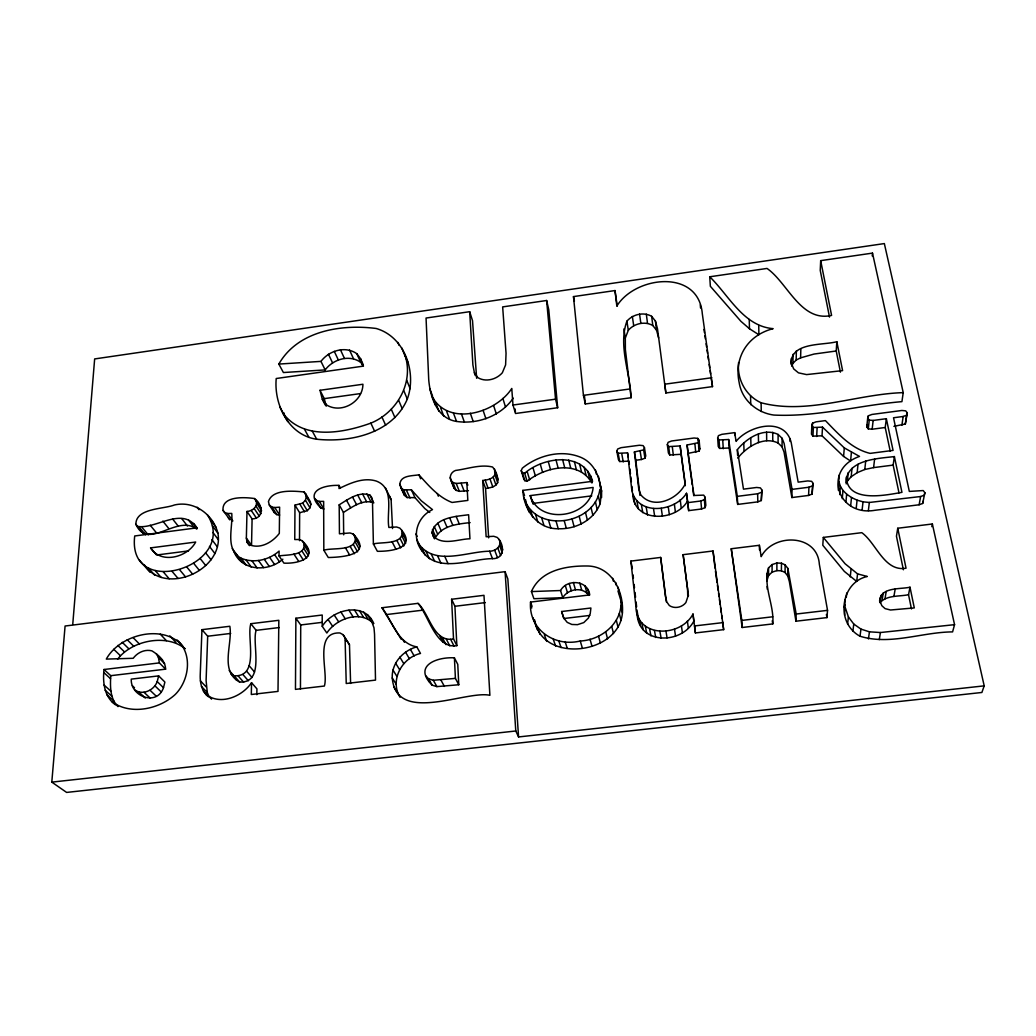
<?xml version="1.0" encoding="UTF-8"?>
<svg xmlns="http://www.w3.org/2000/svg" width="1036" height="1036" viewBox="0 0 1036 1036"><rect width="100%" height="100%" fill="white"/><g stroke="black" fill="none" stroke-linecap="round" stroke-linejoin="round"><path stroke-width="1.5" d="M766.769 573.426L766.847 580.924L768.608 575.407L772.105 572.144L776.87 570.616L776.896 563.027L781.468 563.195L785.158 564.892L787.865 568.427L796.179 614.037L795.946 621.212L826.961 617.598L827.531 610.359L819.334 564.18C817.378 533.825 773.361 532.918 761.175 556.656L759.375 545.286L731.248 548.743L742.164 627.492L772.765 623.918C774.514 605.179 762.69 586.169 768.544 567.857L772.079 564.568L776.896 563.027M300.453 689.121L300.725 624.954L295.882 618.233L322.209 615.021L322.248 626.327L326.845 633.009C336.156 618.673 360.424 609.751 373.556 623.62M717.663 437.93L719.062 439.95L728.658 439.523L729.111 447.992L719.619 448.407L718.233 446.399L717.663 437.93L718.427 435.651L721.859 434.33L734.705 432.634L736.065 441.375C748.937 425.395 784.887 416.537 791.219 442.618L798.147 482.154L807.821 480.924L811.667 481.339L813.195 483.501L812.082 494.094L808.585 495.441L791.867 497.552L784.045 452.046L782.05 446.866L778.075 443.007L778.114 434.447C763.338 427.363 746.593 438.267 737.347 449.676L737.606 455.283M295.882 618.233L295.467 689.38L324.359 686.039C328.762 672.545 313.26 631.688 339.95 632.97L343.084 634.692L349.482 644.832L350.608 683.449M299.508 540.663L299.637 512.703L294.988 505.141L302.719 503.095L305.439 500.207L306.345 496.697L305.762 493.952L304.001 491.958C293.525 490.973 272.196 488.94 268.441 501.631L269.295 504.972L274.19 512.522L276.871 514.659L279.603 515.073L274.76 507.536L272.002 507.135L269.295 504.972M521.212 470.694L522.325 472.662L524.656 473.245C543.589 456.746 583.993 451.217 592.592 481.3L522.856 490.378C523.711 509.647 537.36 529.189 558.236 528.736C575.446 529.474 593.667 520.37 600.103 503.768C602.965 486.169 598.277 463.351 578.917 456.604C559.906 449.663 537.619 455.685 522.312 468.181L521.212 470.694L523.711 478.723L524.825 480.678L527.13 481.274C544.845 467.094 578.205 459.336 591.802 482.815M601.566 497.604L601.605 491.168L600.155 484.343M294.988 505.141L294.755 539.549L299.054 539.51L302.046 540.65C319.904 557.381 299.43 563.882 283.929 563.144L279.034 555.956L279.085 551.087C269.062 560.062 253.665 563.649 241.116 558.21C224.734 549.65 233.009 527.583 231.753 513.442L227.57 513.506L224.682 512.431L223.038 510.424C221.639 495.791 244.548 497.099 254.364 498.523C262.781 503.949 264.62 518.505 252.098 518.919L246.995 511.434C252.434 511.253 258.34 506.345 256.06 500.517M782.05 446.866L782.128 438.319L778.114 434.447M795.946 621.212L789.367 581.61L787.736 575.977L785.042 572.468L781.403 570.784L781.468 563.195M791.297 358.469L791.258 362.963L793.667 368.881L798.458 372.843L806.578 374.592L842.592 370.629L836.829 341.725C822.442 345.584 789.833 341.789 791.193 364.542M785.042 572.468L785.158 564.892M256.811 694.716L256.928 688.862L251.554 682.685L251.308 694.496L277.998 691.4L278.839 620.305L250.854 623.711L256.125 630.354C251.644 643.654 265.54 683.41 239.601 682.012C219.218 671.043 232.854 643.913 229.837 626.275L201.955 629.668L200.246 674.307C199.831 682.374 201.567 691.116 208.042 696.542M790.015 441.453L790.067 438.604M787.736 575.977L787.865 568.427M846.347 477.026C847.254 503.781 886.777 494.897 901.955 492.346L894.379 456.578C877.596 458.611 846.749 459.492 845.855 482.569M250.854 623.711C246.335 637.153 260.243 677.207 234.071 675.796L231.041 674.06M791.724 366.187L792.916 363.429L793.097 354.299M252.098 518.919L251.528 545.35L246.361 538.06L246.995 511.434M791.867 497.552L792.048 489.38L784.148 443.55L782.128 438.319M792.916 363.429L796.166 360.036L796.373 350.88M796.166 360.036L800.595 357.86L800.854 348.692M923.309 501.01L922.675 503.444L919.113 504.778L874.98 510.282C837.412 516.86 822.26 469.606 859.491 456.41L844.301 447.902L822.506 427.13L813.338 427.505L811.835 425.472L812.535 423.193L815.992 421.859L825.42 420.603C838.279 433.838 851.359 448.873 870.085 453.38L893.071 450.401L886.35 418.699L873.154 420.448L869.243 420.111L867.702 418.078L868.362 415.799L871.923 414.452L901.864 410.476L905.71 410.852L907.29 412.846L905.322 424.009L893.9 426.353M838.292 490.157L839.16 475.213M201.955 629.668L207.692 636.221L206.099 680.51L207.291 692.527L209.181 697.06L203.328 690.986M808.585 495.441L808.948 487.231L812.47 485.871L813.195 483.501M811.835 425.472L811.46 434.136L812.949 436.156L822.027 435.793L843.589 456.436L850.595 461.02L851.385 452.512M812.289 428.982L812.535 423.193M812.949 436.156L813.338 427.505M820.68 260.645L831.584 315.41C800.854 322.403 787.632 282.673 767.028 268.441L709.738 276.78C728.904 295.351 743.304 326.159 773.154 328.658C747.927 335.094 733.76 357.109 739.186 382.672C741.854 399.987 756.811 412.794 773.827 415.06C816.886 417.184 859.232 405.244 901.929 401.644L903.224 392.644L872.493 253.108L820.68 260.645L820.24 270.396L829.499 317.068M812.082 494.094L812.47 485.871M816.679 436.493L817.106 427.842M822.027 435.793L822.506 427.13M278.826 364.076L320.966 361.383C328.982 350.66 345.325 345.532 356.824 353.703L360.554 358.689L362.704 366.226L276.224 378.516C273.789 404.558 288.643 435.25 316.679 439.225C350.388 442.76 392.657 433.424 407.303 399.093C416.938 372.714 404.921 336.713 376.159 328.477C341.31 324.022 297.902 330.665 278.826 364.076L283.398 372.533L325.162 369.917C333.087 359.259 349.313 354.195 360.696 362.328L363.481 366.045M283.087 413.377C303.652 440.546 343.045 433.113 370.836 423.128C397.176 412.47 414.439 382.077 404.713 354.299M823.309 537.412L822.791 545.247L844.314 571.38L856.681 581.442L857.562 573.879L845.065 563.739L823.309 537.412L861.797 532.672C876.249 542.929 884.226 572.066 906.047 568.207L897.746 528.243L932.374 523.983L954.557 624.669L952.589 631.895C922.079 632.064 890.066 645.635 860.01 636.221C851.98 631.921 846.451 624.229 844.664 615.319C841.426 598.782 849.883 580.277 867.3 576.469L857.562 573.879M840.416 372.157L836.22 350.997L836.829 341.725M118.013 706.617C109.829 698.497 110.179 686.324 110.748 675.679L104.014 669.502C102.59 682.232 104.209 696.84 115.514 704.843M72.74 624.436L94.652 358.935L884.343 243.577L984.2 685.858L981.882 692.475L66.628 792.423L51.8 782.128L65.087 626.016L505.076 571.665L507.834 578.943L518.57 736.946L984.2 685.858M839.73 494.599L840.403 486.35L838.966 481.882M843.589 456.436L844.301 447.902M842.268 498.653L842.967 490.442L840.403 486.35M401.256 639.354L381.999 607.743L418 603.353C428.826 615.734 435.703 649.145 456.85 645.661L453.522 638.966L451.605 599.261L483.98 595.324L489.899 695.298C466.045 690.041 396.296 724.812 392.255 677.971C391.517 663.182 403.043 650.608 416.796 646.852L420.499 653.444C401.968 657.666 389.549 680.315 400.025 697.241M846.218 483.903L847.422 481.015L848.186 472.649M845.92 502.356L846.658 494.159L842.967 490.442M847.422 481.015L851.203 476.728L851.993 468.337M872.221 255.918L872.493 253.108M850.685 505.685L851.488 497.513L846.658 494.159M851.203 476.728L857.16 472.701L858.015 464.283M846.282 597.474L846.736 593.032M844.664 615.319L844.975 600.064M856.215 508.326L857.07 500.168L851.488 497.513M850.232 576.91L851.048 569.308M886.35 418.699L885.223 427.492L872.157 429.215L868.285 428.878L866.756 426.858L867.702 418.078M868.051 418.725L868.362 415.799M868.285 428.878L869.243 420.111M847.603 624.112L848.393 616.912L845.428 608.054M857.16 472.701L864.788 469.489L865.72 461.02M862.107 509.971L863.027 501.825L857.07 500.168M872.157 429.215L873.154 420.448M852.9 631.17L853.755 624.035L848.393 616.912M868.362 510.631L869.346 502.473L920.641 496.529L924.241 495.182L924.876 492.722L923.231 490.559L909.323 491.414L893.524 417.754L903.172 416.485L906.668 415.177L907.29 412.846M864.788 469.489L873.581 467.612L874.604 459.116M482.698 480.497L486.143 536.739L493.719 536.285L497.15 537.399C504.48 543.719 505.205 559.077 492.476 558.65C470.836 558.676 438.124 573.866 422.196 551.139C411.098 537.218 416.563 517.093 432.517 509.608L421.38 500.867L411.396 489.847L403.483 489.795L400.828 487.58L399.857 484.304C400.44 475.11 412.419 476.016 418.907 474.812C428.528 485.444 438.28 497.215 452.059 502.46L467.832 500.414L466.835 482.569L456.216 483.475L452.887 482.439L450.958 480.419C448.964 476.443 451.476 471.807 455.542 470.448C467.625 468.907 480.497 464.063 492.566 467.016C496.153 470.966 498.394 477.259 497.656 482.634C495.493 487.166 490.028 487.839 485.573 488.422L482.698 480.497C487.192 479.901 492.696 479.228 494.897 474.656L494.535 469.01M860.01 636.221L860.955 629.111L853.755 624.035M144.211 564.672C165.074 596.438 224.527 570.163 217.91 533.203C213.144 514.361 194.056 500.362 174.398 504.998C163.481 509.259 135.768 508.041 135.884 524.294C147.941 551.372 177.091 513.714 196.775 529.124M137.283 526.314C155.258 529.966 182.712 505.451 196.685 527.881L134.719 535.975C126.742 601.553 239.756 565.449 207.433 514.905M418.635 543.732C434.731 566.653 467.741 551.256 489.588 551.23C495.596 551.294 502.395 545.881 499.184 539.523M899.002 492.89L893.149 465.099L894.379 456.578M868.427 638.927L869.45 631.83L860.955 629.111M901.864 425.304L903.172 416.485M905.322 424.009L906.668 415.177M879.577 601.178C880.47 586.764 900.193 589.445 909.996 587.205L914.296 607.912L890.52 610.01L885.081 608.611L881.83 605.684L880.108 601.424L880.03 598.225M881.144 595.273L880.004 602.693C886.881 594.91 899.287 596.697 908.533 594.703L909.996 587.205M882.089 600.336L883.255 592.903M885.003 598.873L886.194 591.426M879.279 639.626L880.432 632.53L954.557 624.669M897.746 528.243L896.451 536.221L903.379 569.774M319.386 501.437L323.646 501.372L323.828 550.258L328.295 557.523C343.421 557.161 373.232 554.765 353.237 534.045L349.987 532.957L339.445 533.812L339.186 504.817C348.07 499.378 359.026 491.077 369.943 495.13L371.795 497.565L372.481 501.359L373.387 543.952L377.376 551.307C393.071 551.502 417.884 547.448 399.792 528.075L396.49 526.987L388.876 527.466C386.208 512.665 395.221 488.241 376.366 481.092C363.558 477.065 350.414 483.061 339.031 488.578L338.992 485.392C323.478 484.848 303.444 491.051 320.862 507.964L323.815 509.052L319.386 501.437L316.407 500.349L314.659 498.329M893.9 596.425L895.208 588.953M373.387 543.952C381.481 541.66 405.205 545.143 401.696 530.16M431.921 532.375C435.742 517.288 456.047 516.459 468.622 514.75L469.955 538.785C458.21 539.044 442.994 545.972 433.307 536.182L431.921 532.375L434.77 538.616M919.113 504.778L920.641 496.529M323.828 550.258C332.388 547.228 358.08 552.175 355.089 536.117M922.675 503.444L924.876 492.722M534.667 619.981C541.802 663.869 618.803 654.972 622.403 613.079C624.035 591.18 611.188 565.488 586.246 565.993C565.604 565.85 540.624 570.344 531.416 591.582L533.928 598.717L562.755 597.694C567.974 588.837 582.685 586.35 588.798 595.376M531.416 591.582L560.541 590.52C567.145 578.554 588.163 580.251 589.717 594.923L530.536 602.071C528.386 629.629 554.752 647.306 580.238 640.999C602.33 640.054 624.268 621.406 620.681 597.901M279.034 555.956C286.817 554.506 306.967 556.151 303.807 542.735M931.817 526.664L932.374 523.983M524.022 497.656C534.589 533.877 594.845 525.148 599.818 489.627M163.481 687.71L164.892 682.051L158.663 675.886L131.261 679.124C130.342 696.568 157.032 706.565 163.481 687.71L157.213 681.597L158.663 675.886M844.223 607.407L844.923 604.61M299.637 512.703L307.303 510.683L309.984 507.808L310.891 504.338L310.308 501.605L305.762 493.952M866.756 426.858L867.417 424.592M729.111 447.992L737.697 504.415L757.808 501.864L761.292 500.53L761.9 490.041L760.424 487.891L756.63 487.464L743.472 489.147L737.347 449.676M761.292 500.53L761.9 490.041M692.242 484.719L687.956 453.392L699.132 451.1L698.368 442.683L699.132 440.378L697.759 438.396L694.094 438.008L671.548 440.999L668.129 442.32L667.326 444.586L668.401 452.952L669.735 454.959L681.105 454.299L680.16 445.92L668.686 446.607L667.326 444.586M699.132 451.1L699.896 448.808L699.132 440.378M644.444 447.604L643.641 449.909L634.408 451.955L635.806 460.243L641.478 459.505L644.949 458.223L645.739 455.931L644.444 447.604L643.123 445.622L639.432 445.247L621.069 447.681L617.663 449.002L616.834 451.256L618.142 453.276L627.544 452.861L631.908 490.922C638.111 515.954 674.721 511.939 686.518 493.278L688.668 510.631L701.592 508.987L705.063 507.653L704.35 499.637L705.127 497.28L703.716 495.13L693.99 495.467L687.088 445.001L698.368 442.683M705.063 507.653L705.84 505.309L705.127 497.28M617.236 306.034L615.008 290.559L573.478 296.594L583.436 395.351L585.288 403.975L631.092 397.72L625.381 349.52L625.317 338.021L628.308 330.303C634.174 323.478 644.845 320.914 652.809 325.524L656.565 330.251L658.624 337.969M631.092 397.72C630.095 372.584 618.039 345.558 626.909 321.16C632.841 314.284 643.602 311.694 651.644 316.317L655.425 321.069L657.497 328.839L665.863 392.981L712.509 386.609L702.317 313.779C698.549 268.454 635.314 275.939 616.834 306.073L615.008 290.559M134.913 689.95C142.735 695.7 154.17 690.144 157.213 681.597M470.124 522.61C458.067 523.996 442.592 525.356 435.845 537.036L432.439 529.513M117.573 659.272C131.753 640.287 166.692 633.488 184.991 648.64M183.074 646.451C163.973 623.322 119.956 634.123 106.294 659.103L133.204 658.287C137.516 652.538 144.69 649.08 151.878 650.841C158.469 654.869 165.41 660.826 165.605 669.165L110.748 675.679M637.075 612.652C637.347 644.806 681.118 644.988 693.848 621.147L692.993 614.05C680.471 637.71 636.117 638.28 635.884 606.047L630.872 561.098L660.67 557.433L666.368 601.903M322.248 626.327C332.478 609.233 364.478 601.476 373.724 623.387M476.638 378.282L472.52 320.707L469.684 311.694L426.055 318.039L428.723 379.681C430.121 396.723 437.011 418.453 456.539 421.432C477.881 424.592 500.725 416.006 513.299 398.148M432.09 396.503C448.446 427.104 496.011 413.092 511.758 388.461L512.988 405.024L515.514 413.493L557.666 407.744L548.756 309.673L546.632 300.505L502.654 306.902L506.047 353.315L505.607 364.905L502.343 372.766C496.425 379.526 485.69 382.465 477.764 377.583L474.384 372.753L472.895 364.931L469.684 311.694M251.554 682.685C242.23 696.542 220.551 705.697 206.099 694.534M737.736 458.093C746.865 446.775 763.454 435.962 778.075 443.007M632.802 494.198C633.682 522.766 675.213 521.937 687.412 501.32M234.162 552.24C242.515 571.458 268.777 571.911 282.854 559.181M343.68 534.822L343.434 512.431C352.227 507.031 363.092 498.795 373.892 502.836M688.668 510.631L687.774 502.654L700.841 500.997L704.35 499.637M737.697 504.415L737.308 496.348L757.64 493.758L761.149 492.411M800.595 357.86L814.102 354.04L836.22 350.997M319.994 390.287L362.924 384.252C362.833 401.631 341.854 414.011 326.845 405.128L322.351 399.391L319.994 390.287L324.242 398.64L326.21 406.19M324.242 398.64L360.489 393.576M512.988 405.024L555.542 399.184L557.666 407.744M583.436 395.351L629.681 389.005M711.887 377.726L664.788 384.188L665.863 392.981M903.224 392.644C856.565 393.978 807.575 415.06 761.123 402.771C745.752 395.856 736.842 379.15 738.577 362.548M616.834 451.256L618.401 459.531L619.696 461.538L629.007 461.137L629.37 464.283M450.958 480.419L454.144 488.319L456.047 490.326L459.349 491.349L468.453 490.65M530.225 495.609L593.136 487.451C590.481 517.845 539.523 525.653 530.225 495.609L532.258 502.162M150.57 547.889L195.662 542.061C187.542 557.433 160.865 564.452 150.57 547.889L156.604 555.011L188.513 550.906M532.659 503.47L591.763 495.855M873.581 467.612L893.149 465.099M792.048 489.38L808.948 487.231M688.461 595.868L683.125 554.674L713.027 550.984L723.672 629.642L695.402 632.944L692.993 614.05M207.692 636.221L230.704 633.436M256.125 630.354L279.228 627.557M300.725 624.954L322.196 622.351M386.001 614.62L421.639 610.308M451.605 599.261L454.921 606.28L485.353 602.589M561.616 611.512L590.909 608.015L590.209 613.778L588.383 618.091L583.773 622.597L577.479 624.669L571.833 624.462L567.236 622.377L563.804 618.155L561.616 611.512L563.83 618.518L589.769 615.436M104.014 669.502L159.402 662.898L165.605 669.165M418 603.353C429.513 613.584 433.242 642.708 453.522 638.966M723.115 622.597L694.547 625.938L695.402 632.944M742.164 627.492L741.815 620.409L772.739 616.783M796.179 614.037L827.531 610.359M454.415 657.834C436.454 656.785 412.781 665.967 432.167 685.184L436.894 686.609L458.767 684.757L457.77 664.361L454.415 657.834L455.413 678.386L458.767 684.757M425.964 675.925L428.541 678.839L433.32 680.276L455.413 678.386M51.8 782.128L515.786 730.989L518.57 736.946M274.76 507.536L279.616 507.161L279.306 533.398C272.442 542.385 260.178 549.52 248.912 544.535L246.944 542.009L246.361 538.06M400.828 487.58L404.48 495.376L407.122 497.578L414.957 497.643L424.851 508.585L429.772 512.444M776.87 570.616L781.403 570.784M869.45 631.83L880.432 632.53M863.027 501.825L869.346 502.473M416.796 646.852C397.617 643.524 392.385 621.056 381.999 607.743M345.428 640.196L347.5 641.336M112.16 701.89C130.743 715.397 159.091 709.284 175.226 694.496C189.174 680.561 193.02 653.923 177.078 639.989M709.738 276.78L710.359 286.299L740.934 321.341L749.481 328.749L758.896 334.757L758.74 325.485M159.22 657.899L162.522 660.023M106.902 694.767L113.662 700.737M105.167 690.274L111.94 696.283M104.079 685.068L110.852 691.116M103.807 672.558L110.541 678.697M132.336 685.728L134.512 687.749M138.837 692.048L145.299 698.057M144.004 692.294L150.414 698.316M150.065 690.3L156.423 696.334M210.632 520.15L212.898 522.325M113.74 649.287L120.331 655.633M154.934 685.858L161.227 691.931M117.858 645.441L124.411 651.812M122.235 642.307L128.736 648.704M127.208 639.743L133.657 646.166M133.087 637.619L139.484 644.068M495.337 475.045L497.293 477.026M156.306 653.69L158.417 657.394L164.62 663.7M209.635 697.098L211.564 699.119M201.437 686.428L207.291 692.527M200.414 680.859L206.268 687.01M160.256 634.149L166.395 640.649M169.813 635.871L175.874 642.359M182.854 646.593L184.848 648.73M403.522 535.573L405.4 537.645M234.071 675.796L239.601 682.012M229.215 670.512L234.784 676.767M238.202 676.016L243.68 682.232M139.433 560.204L150.103 572.338M148.549 568.181L154.649 575.161M242.89 674.514L248.329 680.756M155.154 570.525L161.202 577.492M246.646 671.25L252.046 677.518M261.072 508.08L254.364 498.523M163.209 571.807L169.192 578.761M249.158 665.695L254.532 672.014M172.131 571.445L178.037 578.412M308.456 550.038L302.046 540.65M135.884 524.294L143.395 533.579M139.471 527.492L145.571 534.757M142.204 527.622L148.278 534.887M179.72 569.878L185.548 576.871M150.194 525.226L156.19 532.517M228.347 517.883L229.992 519.878L223.038 510.424M186.92 567.184L192.67 574.203M193.706 563.364L199.391 570.422M162.82 521.095L168.687 528.412M200.077 558.417L205.698 565.514M172.598 518.984L178.386 526.327M205.504 552.654L211.072 559.803M181.727 518.609L187.425 525.964M209.453 546.412L214.97 553.6M188.681 520.176L194.315 527.531M193.615 523.374L197.345 528.269M211.927 539.678L217.392 546.917M212.924 532.465L218.376 539.769M197.151 507.213L198.99 509.699M212.471 525.861L217.91 533.203M232.297 548.614L237.607 555.814M210.645 520.007L216.084 527.389M236.843 555.283L242.126 562.444M241.116 558.21L246.361 565.345M246.141 560.049L251.347 567.171M251.929 560.8L257.083 567.922M258.469 560.476L263.558 567.598M227.57 513.506L232.854 520.953M246.944 542.009L249.521 545.635M264.258 559.31L269.295 566.459M269.632 557.355L274.605 564.529M698.523 446.84L699.896 448.808M274.579 554.623L279.5 561.81M251.204 510.398L256.281 517.883M254.183 508.559L259.22 516.058M328.166 619.632L332.698 626.379M343.084 634.692L349.482 644.832M255.957 506.112L260.981 513.636M256.591 503.263L261.603 510.8M293.9 554.066L298.653 561.279M334.136 614.944L338.604 621.73M298.744 552.939L303.444 560.165M272.002 507.135L276.871 514.659M301.968 551.022L306.643 558.262M340.831 611.926L345.221 618.738M303.781 548.497L308.43 555.749M304.39 545.532L309.039 552.823M393.719 686.777L397.707 693.019M348.912 610.204L353.224 617.029M392.255 677.971L396.244 684.291M354.454 609.932L358.715 616.77M392.981 670.046L396.943 676.443M359.388 610.567L363.61 617.417M363.714 612.108L367.884 618.945M299.883 504.234L304.493 511.81M395.597 663.092L399.533 669.541M367.417 614.555L371.574 621.367M302.719 503.095L307.303 510.683M399.857 657.109L403.742 663.61M305.439 500.207L309.984 507.808M304.001 491.958L307.796 498.342M306.345 496.697L310.891 504.338M405.542 652.123L409.375 658.676M316.407 500.349L320.862 507.964M345.286 547.526L349.546 554.83M350.155 546.399L354.377 553.716M402.913 639.613L404.454 642.268M410.398 649.378L414.167 655.943M428.541 678.839L432.167 685.184M353.38 544.47L357.562 551.812M279.953 407.226L287.71 421.548M355.167 541.932L359.337 549.3M433.32 680.276L436.894 686.609M353.237 534.045L357.407 541.465M355.736 538.979L359.88 546.36M339.186 504.817L343.434 512.431M440.922 680.056L444.418 686.402M304.532 429.331L308.974 437.412M338.992 485.392L340.404 487.982M346.464 500.155L350.647 507.808M312.302 431.144L316.679 439.225M352.486 497.008L356.604 504.687M357.705 495.066L361.771 502.758M362.574 494.004L366.602 501.709M391.984 541.582L395.804 548.976M366.886 493.952L370.862 501.67M439.678 635.508L443.149 642.216M238.228 557.005L239.458 559.414M369.943 495.13L373.245 501.553M442.566 637.956L445.998 644.651M235.379 677.945L236.584 680.289M322.351 399.391L325.187 404.934M446.386 639.238L449.792 645.92M396.892 540.455L400.66 547.863M400.116 538.526L403.846 545.946M450.634 639.316L454.001 645.998M617.961 590.921L622.286 605.076M401.877 535.975L405.594 543.421M402.395 533.009L406.099 540.481M370.422 617.961L373.996 627.803L374.553 634.265L375.511 680.108L346.231 683.501L345.079 638.228M320.966 361.383L325.162 369.917M385.444 487.904L391.116 499.572L392.527 528.567M421.717 547.824L425.252 555.192M328.438 354.234L332.556 362.82M416.705 539.096L422.196 551.139M389.251 495.687L391.116 499.572M415.928 533.916L417.12 536.402M425.977 551.359L429.474 558.715M334.278 351.359L338.345 359.971M370.836 423.128L374.682 431.339M431.287 554.092L434.731 561.421M403.483 489.795L407.122 497.578M399.857 484.304L404.48 495.376M437.529 555.736L440.922 563.066M406.436 490.235L410.049 498.005M340.443 349.792L344.457 358.43M405.866 357.964L408.171 362.976M411.396 489.847L414.957 497.643M349.546 350.051L353.483 358.689M433.307 536.182L434.434 538.668M381.921 416.99L385.664 425.239M444.703 556.293L448.031 563.636M356.824 353.703L360.696 362.328M434.214 526.456L437.606 534.006M360.554 358.689L363.118 364.426M437.827 523.232L441.181 530.808M418.907 474.812L420.642 478.761M391.284 409.259L394.936 417.573M443.835 519.839L447.125 527.453M437.244 493.602L438.345 496.205M398.666 400.336L402.227 408.715M449.585 517.676L452.823 525.304M403.794 390.65L407.303 399.093M456.138 516.355L459.298 523.996M406.695 380.199L410.152 388.72M450.207 477.661L454.144 488.319M397.915 342.398L399.08 345.312M452.887 482.439L456.047 490.326M456.216 483.475L459.349 491.349M401.826 347.992L405.296 356.708M461.124 483.32L464.206 491.206M489.588 551.23L492.476 558.65M435.664 402.771L438.901 411.175M429.772 388.811L432.504 395.881M466.835 482.569L467.845 485.211M440.52 407.588L443.706 415.967M494.599 550.077L497.435 557.51M446.503 410.994L449.637 419.36M497.85 548.122L500.647 555.568M499.572 545.506L502.356 552.978M500 542.437L502.771 549.922M453.457 413.079L456.539 421.432M532.983 617.741L537.464 629.862M461.396 413.817L464.413 422.183M485.172 480.16L488.034 488.098M537.529 627.479L540.002 634.33M530.536 602.071L532.051 606.306M530.769 605.141L531.779 607.951M544.327 634.602L546.736 641.401M490.002 479.033L492.812 486.985M493.188 477.143L495.959 485.094M470.305 413.209L473.232 421.587M494.897 474.656L497.656 482.634M553.315 639.38L555.646 646.14M495.337 471.781L498.083 479.772M558.78 640.831L561.046 647.591M483.1 410.347L485.91 418.751M474.384 372.753L475.343 375.628M565.086 641.582L567.288 648.342M493.628 405.594L496.335 414.037M522.856 490.378L524.527 495.635M526.508 504.066L528.982 511.875M530.328 509.621L532.776 517.378M532.025 500.22L533.242 504.131M535.482 514.283L537.891 522.027M522.325 472.662L524.825 480.678M524.656 473.245L527.13 481.274M560.541 590.52L562.755 597.694M502.874 398.446L505.477 406.954M283.709 412.574L284.576 415.423M541.66 517.858L544.004 525.576M527.233 471.833L529.681 479.862M580.238 640.999L582.284 647.785M565.293 585.457L567.456 592.683M433.048 397.293L435.34 404.946M548.51 520.111L550.789 527.816M532.97 467.78L535.366 475.848M569.178 583.488L571.302 590.714M540.3 464.245L542.618 472.338M590.002 639.186L591.944 645.998M556.021 521.043L558.236 528.736M573.361 582.478L575.446 589.717M579.694 582.854L581.701 590.106M548.277 461.525L550.517 469.645M564.206 520.629L566.329 528.334M584.939 585.677L586.907 592.916M598.523 636.182L600.375 643.019M587.813 589.393L589.367 595.156M572.079 519.01L574.125 526.741M555.995 459.945L558.158 468.091M605.788 631.986L607.562 638.862M273.621 510.308L274.19 512.522M562.587 459.518L564.685 467.676M579.176 516.278L581.144 524.035M568.712 460.049L570.745 468.207M611.784 626.612L613.493 633.54M585.482 512.419L587.399 520.214M574.384 461.525L576.366 469.684M579.603 463.973L581.546 472.118M616.355 620.344L618.013 627.324M591.012 507.446L592.864 515.28M584.162 467.249L586.052 475.369M619.36 613.454L620.991 620.499M428.969 679.486L429.616 682.284M595.402 501.774L597.202 509.66M612.716 578.308L613.39 581.235M587.852 471.225L589.704 479.318M590.662 475.912L592.191 482.634M615.721 582.478L616.381 585.392M620.797 605.982L622.403 613.079M618.052 587.14L619.683 594.392M598.329 495.843L600.103 503.768M595.519 470.15L596.412 474.203M598.394 476.262L601.605 491.168M885.223 427.492L890.196 451.1M908.533 594.703L911.473 608.935M573.478 296.594L574.423 301.204M639.044 618.246L640.468 625.265M641.802 622.83L643.214 629.81M630.872 561.098L632.361 568.57M645.363 626.379L646.723 633.333M649.611 628.943L650.932 635.871M618.142 453.276L619.696 461.538M621.742 453.626L623.258 461.888M654.454 630.561L655.723 637.49M633.462 496.063L634.887 504.04M638.526 619.709L636.985 609.984M627.544 452.861L628.269 457.005M158.417 657.394L159.402 662.898M826.404 614.439L826.961 617.598M636.894 500.867L638.293 508.805M659.893 631.248L661.11 638.163M641.413 504.739L642.773 512.652M646.218 507.122L647.526 515.021M665.928 630.976L667.08 637.904M640.144 451.204L641.478 459.505M525.589 499.715L526.521 505.503M772.26 620.771L772.765 623.918M643.641 449.909L644.949 458.223M623.879 328.917L625.317 338.021M653.47 508.508L654.7 516.394M674.488 629.176L675.55 636.13M626.909 321.16L628.308 330.303M728.658 439.523L737.308 496.348M703.962 329.422L704.428 332.595M704.907 335.768L705.387 338.953M706.099 343.719L706.565 346.892M707.044 350.064L707.523 353.25M707.989 356.423L708.469 359.609M709.181 364.374L709.66 367.547M710.126 370.72L710.605 373.905M711.318 378.671L712.509 386.609M731.248 548.743L741.815 620.409M661.253 508.287L662.405 516.187M632.348 316.459L633.695 325.641M681.429 625.977L682.426 632.957M715.008 568.078L713.027 550.984M715.449 571.237L717.003 582.284M717.443 585.444L718.116 590.183M718.557 593.343L718.997 596.49M719.45 599.65L720.111 604.389M720.564 607.549L721.224 612.276M721.665 615.436L722.118 618.596M722.558 621.755L723.672 629.642M639.562 314.115L640.844 323.323M692.67 487.839L693.744 495.674M668.259 506.759L669.347 514.672M680.16 445.92L685.249 483.903C677.764 499.352 653.418 510.204 640.805 494.832L638.759 489.005L634.408 451.955M686.518 493.278L687.774 502.654M681.105 454.299L685.314 485.716M687.386 621.043L688.318 628.075M646.309 314.128L647.526 323.349M683.125 554.674L687.541 588.577L687.762 596.956L685.884 602.563C682.102 607.485 674.553 609.09 669.334 605.529L666.808 601.981L665.41 596.283L660.67 557.433M674.358 504.066L675.381 512.004M668.686 446.607L669.735 454.959M651.644 316.317L652.809 325.524M655.425 321.069L656.565 330.251M672.325 446.956L673.348 455.309M680.225 499.728L681.183 507.705M635.806 460.243L639.937 495.428M629.914 469.01L630.458 473.737M630.82 476.884L631.351 481.61M631.895 486.324L632.439 491.051M633.074 574.941L633.423 578.127M634.136 584.498L634.498 587.684M635.029 592.462L635.56 597.241M636.104 602.02L636.635 606.798M687.088 445.001L687.956 453.392M584.472 395.933L585.288 403.975M700.841 500.997L701.592 508.987M694.923 443.965L695.726 452.382M697.759 438.396L698.018 441.206M546.632 300.505L555.542 399.184M700.297 304.882L700.543 307.99M515.177 409.013L515.397 412.004M505.076 571.665L515.786 730.989M719.062 439.95L719.619 448.407M485.573 488.422L488.642 537.865M722.752 440.3L723.27 448.756M767.145 586.467L767.287 589.238M454.921 606.28L456.85 645.661M734.705 432.634L734.848 435.47M743.744 442.825L744.055 451.295M750.53 395.894L750.763 404.688M750.75 437.619L750.983 446.127M749.235 319.438L749.481 328.749M759.375 545.286L759.479 549.909M757.64 493.758L757.808 501.864M758.352 434.045L758.52 442.592M761.123 402.771L761.253 411.538M768.544 567.857L768.608 575.407M766.601 432.103L766.679 440.676M772.079 564.568L772.105 572.144M772.739 432.258L772.752 440.831"/></g></svg>
